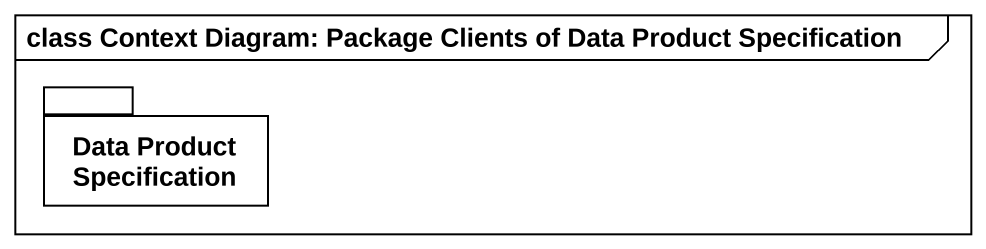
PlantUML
@startuml
mainframe class Context Diagram: Package Clients of Data Product Specification
package "Data Product Specification" as Data_Product_Specification {
}
@enduml
